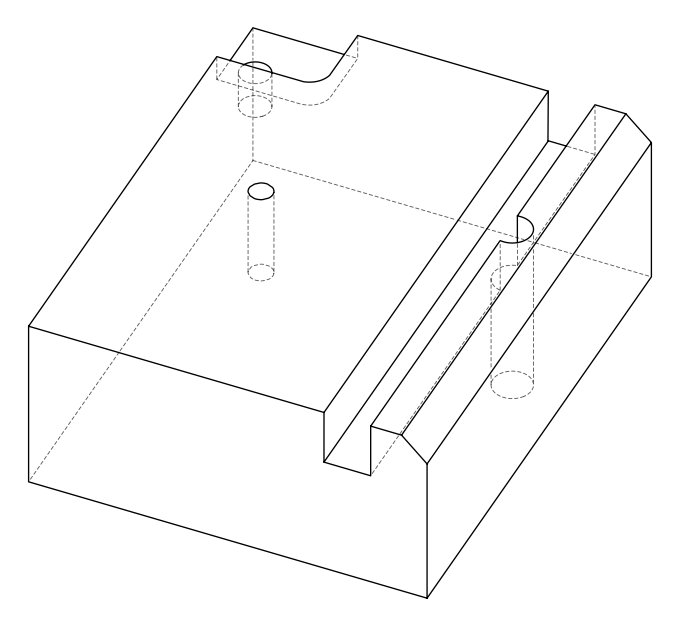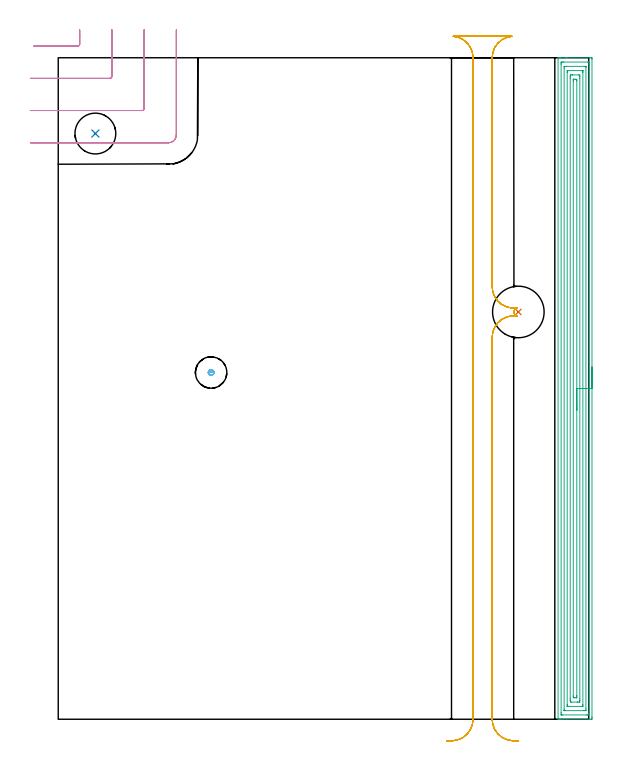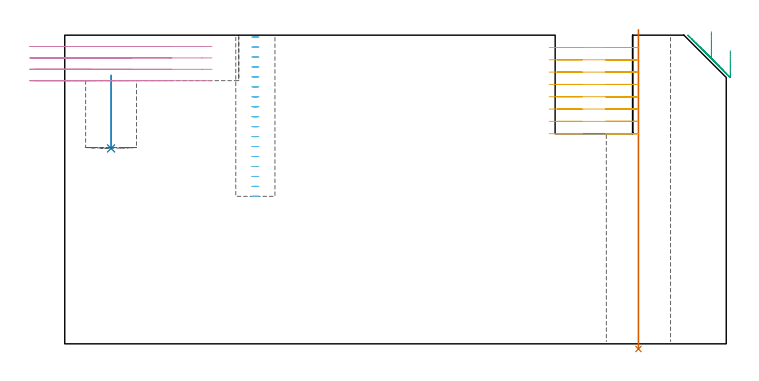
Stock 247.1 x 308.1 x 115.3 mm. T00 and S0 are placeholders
(PLAN: 6 operations, 4 tool changes, 31 min)
(1 INDEXABLE_INSERT_DRILL_THROUGH_HOLE_FROM_SOLID | STEP1HOLE | NXT0302_019 | 0.48 min | 52123 mm3)
(2 INDEXABLE_INSERT_DRILL_BLIND_HOLE_FROM_SOLID | STEP1POCKET | NXT0302_009 | 0.11 min | 11919 mm3)
(3 AREA_MILL | FG_CHAMFER_SURFACE | UGT0205_001 | 15.07 min | 38462 mm3)
(4 MILL_CORNER_NOTCH_RECTANGULAR | CORNER_NOTCH_RECTANGULAR | UGT0201_094 | Follow Part, ap 5, ae 75% | 2.73 min | 49307 mm3)
(5 MILL_RECTANGULAR_SLOT | SLOT_RECTANGULAR | UGT0201_094 | Follow Part, ap 5, ae 75% | 11.74 min | 321385 mm3)
(6 MILL_BLIND_HOLE_FROM_SOLID_MATERIAL | STEP1POCKET_1 | NXT0201_011 | Spiral | 0.85 min | 10052 mm3)
(TOOL NXT0302_019 | Index. Insert Drill 24mm [880-D2400L25-05] | D24 PA176 FL120 Z2)
(TOOL NXT0302_009 | Index. Insert Drill 19mm [880-D1900L25-05] | D19 PA176 FL95 Z2)
(TOOL UGT0205_001 | Chamfer Mill 20 x 3 x 45 deg. | D20 FL50 Z2)
(TOOL UGT0201_094 | End mill 20 mm | D20 FL38 Z4)
(TOOL NXT0201_011 | ENDMILL 12mm [2P460-1200-NA 1630] | D12 FL38 Z6)
(OP 1 INDEXABLE_INSERT_DRILL_THROUGH_HOLE_FROM_SOLID)
G17 G21 G94 G90
T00 M6
G54
G17 G0 G90 X214.3 Y189.7 S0 M3
G43 Z125.3 H1
G94 G81 G98 Z-1.919 F250. R117.3
G80
M5
M2
(OP 2 INDEXABLE_INSERT_DRILL_BLIND_HOLE_FROM_SOLID)
G17 G21 G94 G90
T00 M6
G54
G17 G0 G90 X17.3 Y272.8 S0 M3
G43 Z125.3 H1
G94 G81 G98 Z73. F250. R100.3
G80
M5
M2
(OP 3 AREA_MILL)
G17 G21 G94 G90
T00 M6
G54
G17 G0 G90 X248.6 Y164.05 S1061 M3
G43 Z125.3 H0
Z109.5
G94 G1 Y164.012 Z108.628 F250.
Y163.898 Z107.764
Y163.709 Z106.912
Y163.447 Z106.08
Y163.113 Z105.274
Y162.71 Z104.5
Y162.242 Z103.764
Y161.71 Z103.072
Y161.121 Z102.429
Y160.478 Z101.84
Y159.786 Z101.309
Y159.05 Z100.84
Y158.276 Z100.437
Y157.47 Z100.103
Y156.638 Z99.841
Y155.786 Z99.652
Y154.922 Z99.538
Y154.05 Z99.5
Y1.063
X248.599 Y0.601 Z99.501
X248.595 Y0.176 Z99.503
X248.592 Y0.01 Z99.506
X248.176 Y0. Z99.921
X236.742 Z111.353
X235.289 Z112.808
X234.104 Z113.991
X233.512 Z114.587
X233.224 Z114.875
X233.094 Y0.001 Z115.005
X232.806 Y0.01 Z115.293
X232.8 Y0.155 Z115.3
Y307.945
X232.806 Y308.09 Z115.293
X233.095 Y308.1 Z115.004
X233.493 Z114.607
X234.104 Z113.991
X236.168 Z111.929
X236.742 Z111.353
X237.335 Z110.761
X248.176 Z99.921
X248.466 Y308.097 Z99.632
X248.592 Y308.09 Z99.506
X248.599 Y307.962 Z99.499
X248.6 Y307.499 Z99.5
Y154.05
X247.186 Z100.914
Y3.278
X247.184 Y2.5 Z100.916
X247.182 Y2.385 Z100.918
X247.17 Y2.01 Z100.93
X246.794 Y2.003 Z101.306
X246.417 Y2.001 Z101.683
X245.917 Y2. Z102.183
X234.983 Y2.001 Z113.117
X234.48 Y2.004 Z113.62
X234.298 Y2.01 Z113.802
X234.221 Y2.036 Z113.879
X234.216 Y2.271 Z113.884
X234.215 Y2.385 Z113.885
X234.214 Y3.165 Z113.886
Y304.822
X234.216 Y305.6 Z113.884
X234.218 Y305.715 Z113.882
X234.23 Y306.09 Z113.87
X234.606 Y306.097 Z113.494
X234.983 Y306.099 Z113.117
X235.483 Y306.1 Z112.617
X246.417 Y306.099 Z101.683
X246.92 Y306.096 Z101.18
X247.102 Y306.09 Z100.998
X247.179 Y306.064 Z100.921
X247.184 Y305.829 Z100.916
X247.185 Y305.715 Z100.915
X247.186 Y304.935 Z100.914
Y154.05
X245.772 Z102.329
X245.771 Y4.825
X245.766 Y4.17 Z102.334
X245.765 Y4.053 Z102.335
X245.755 Y4.009 Z102.345
X245.701 Y4.004 Z102.399
X245.537 Y4.002 Z102.563
X244.825 Y4. Z103.275
X236.03 Z112.07
X235.863 Y4.002 Z112.237
X235.696 Y4.006 Z112.404
X235.649 Y4.01 Z112.451
X235.635 Y4.015 Z112.465
X235.633 Y4.028 Z112.467
X235.63 Y4.091 Z112.47
X235.629 Y4.17 Z112.471
X235.628 Y4.407 Z112.472
X235.629 Y303.275 Z112.471
X235.634 Y303.93 Z112.466
X235.635 Y304.047 Z112.465
X235.645 Y304.09 Z112.455
X235.7 Y304.096 Z112.4
X235.863 Y304.098 Z112.237
X236.575 Y304.1 Z111.525
X245.37 Z102.73
X245.537 Y304.099 Z102.563
X245.704 Y304.094 Z102.396
X245.751 Y304.09 Z102.349
X245.765 Y304.085 Z102.335
X245.767 Y304.072 Z102.333
X245.77 Y304.009 Z102.33
X245.771 Y303.93 Z102.329
Y303.693
X245.772 Y154.05
X244.357 Z103.743
Y6.846
X244.354 Y6.262 Z103.746
X244.35 Y6.064 Z103.75
X244.345 Y6.01 Z103.755
X244.299 Y6.007 Z103.801
X244.195 Y6.004 Z103.905
X243.778 Y6. Z104.322
X243.733 Z104.367
X237.576 Z110.524
X237.2 Y6.002 Z110.9
X237.107 Y6.005 Z110.993
X237.061 Y6.01 Z111.039
X237.049 Y6.014 Z111.051
X237.048 Y6.029 Z111.052
X237.045 Y6.122 Z111.055
X237.043 Y6.541 Z111.057
Y6.846
Y301.254
X237.046 Y301.838 Z111.054
X237.05 Y302.036 Z111.05
X237.055 Y302.09 Z111.045
X237.101 Y302.093 Z110.999
X237.205 Y302.096 Z110.895
X237.622 Y302.1 Z110.478
X237.667 Z110.433
X243.824 Z104.276
X244.199 Y302.098 Z103.901
X244.293 Y302.095 Z103.807
X244.339 Y302.09 Z103.761
X244.351 Y302.086 Z103.749
X244.352 Y302.071 Z103.748
X244.355 Y301.978 Z103.745
X244.357 Y301.559 Z103.743
Y301.254
Y154.05
X242.943 Z105.157
Y9.523
X242.941 Y8.63 Z105.159
X242.94 Y8.588 Z105.16
X242.899 Y8.01 Z105.201
X242.638 Y8.003 Z105.462
X242.019 Y8. Z106.081
X241.761 Z106.339
X239.121 Y8.001 Z108.979
X238.501 Y8.01 Z109.599
X238.46 Y8.63 Z109.64
X238.458 Y8.674 Z109.642
X238.457 Y9.523 Z109.643
Y298.577
X238.459 Y299.47 Z109.641
X238.46 Y299.512 Z109.64
X238.501 Y300.09 Z109.599
X238.762 Y300.097 Z109.338
X239.381 Y300.099 Z108.719
X239.639 Y300.1 Z108.461
X242.279 Y300.099 Z105.821
X242.899 Y300.09 Z105.201
X242.94 Y299.47 Z105.16
X242.942 Y299.426 Z105.158
X242.943 Y298.577 Z105.157
Y154.05
X241.529 Z106.571
Y10.912
X241.527 Y10.415 Z106.573
X241.523 Y10.026 Z106.577
X241.518 Y10.01 Z106.582
X241.497 Y10.005 Z106.603
X241.446 Y10.001 Z106.654
X240.668 Y10.002 Z107.432
X240.26 Y10.01 Z107.84
X239.878 Y10.03 Z108.222
X239.874 Y10.415 Z108.226
X239.872 Y10.809 Z108.228
X239.871 Y297.188 Z108.229
X239.873 Y297.685 Z108.227
X239.877 Y298.074 Z108.223
X239.882 Y298.09 Z108.218
X239.903 Y298.095 Z108.197
X239.954 Y298.099 Z108.146
X240.732 Y298.098 Z107.368
X241.14 Y298.09 Z106.96
X241.522 Y298.07 Z106.578
X241.526 Y297.685 Z106.574
X241.528 Y297.291 Z106.572
X241.529 Y154.05 Z106.571
Y153.178 Z106.609
Y152.314 Z106.723
Y151.462 Z106.912
Y150.63 Z107.174
Y149.824 Z107.508
Y149.05 Z107.911
Y148.314 Z108.38
Y147.622 Z108.911
Y146.979 Z109.5
Y146.39 Z110.143
Y145.858 Z110.835
Y145.39 Z111.571
Y144.987 Z112.345
Y144.653 Z113.151
Y144.391 Z113.983
Y144.202 Z114.835
Y144.088 Z115.7
Y144.05 Z116.571
G0 Z125.3
M5
M2
(OP 4 MILL_CORNER_NOTCH_RECTANGULAR)
G17 G21 G94 G90
T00 M6
G54
G17 G0 G90 X-11.417 Y313.5 S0 M3
G43 Z125.3 H0
Z111.05
G94 G1 X-8.417 F250.
X9.005 F500.
G3 X10. Y314.495 R1.
G1 Y318.1
Y321.1 F250.
G0 Z125.3
X-13. Y298.5
Z111.05
G1 X-10.
X24.004 F500.
G3 X25. Y299.496 R1.
G1 Y318.1
Y321.1 F250.
G0 Z125.3
X-13. Y283.5
Z111.05
G1 X-10.
X39.004 F500.
G3 X40. Y284.496 R1.
G1 Y318.1
Y321.1 F250.
G0 Z125.3
X-13. Y268.5
Z111.05
G1 X-10.
X51.3 F500.
G3 X55. Y272.2 R3.7
G1 Y318.1
Y321.1 F250.
G0 Z125.3
X-11.417 Y313.5
Z106.8
G1 X-8.417
X9.005 F500.
G3 X10. Y314.495 R1.
G1 Y318.1
Y321.1 F250.
G0 Z125.3
X-13. Y298.5
Z106.8
G1 X-10.
X24.004 F500.
G3 X25. Y299.496 R1.
G1 Y318.1
Y321.1 F250.
G0 Z125.3
X-13. Y283.5
Z106.8
G1 X-10.
X39.004 F500.
G3 X40. Y284.496 R1.
G1 Y318.1
Y321.1 F250.
G0 Z125.3
X-13. Y268.5
Z106.8
G1 X-10.
X51.3 F500.
G3 X55. Y272.2 R3.7
G1 Y318.1
Y321.1 F250.
G0 Z125.3
X-11.417 Y313.5
Z102.55
G1 X-8.417
X9.005 F500.
G3 X10. Y314.495 R1.
G1 Y318.1
Y321.1 F250.
G0 Z125.3
X-13. Y298.5
Z102.55
G1 X-10.
X24.004 F500.
G3 X25. Y299.496 R1.
G1 Y318.1
Y321.1 F250.
G0 Z125.3
X-13. Y283.5
Z102.55
G1 X-10.
X39.004 F500.
G3 X40. Y284.496 R1.
G1 Y318.1
Y321.1 F250.
G0 Z125.3
X-13. Y268.5
Z102.55
G1 X-10.
X51.3 F500.
G3 X55. Y272.2 R3.7
G1 Y318.1
Y321.1 F250.
G0 Z125.3
X-11.417 Y313.5
Z98.3
G1 X-8.417
X9.005 F500.
G3 X10. Y314.495 R1.
G1 Y318.1
Y321.1 F250.
G0 Z125.3
X-13. Y298.5
Z98.3
G1 X-10.
X24.004 F500.
G3 X25. Y299.496 R1.
G1 Y318.1
Y321.1 F250.
G0 Z125.3
X-13. Y283.5
Z98.3
G1 X-10.
X39.004 F500.
G3 X40. Y284.496 R1.
G1 Y318.1
Y321.1 F250.
G0 Z125.3
X-13. Y268.5
Z98.3
G1 X-10.
X51.3 F500.
G3 X55. Y272.2 R3.7
G1 Y318.1
Y321.1 F250.
G0 Z125.3
M5
M2
(OP 5 MILL_RECTANGULAR_SLOT)
G17 G21 G94 G90
T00 M6
G54
G17 G0 G90 X214.317 Y-10.202 S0 M3
G43 Z125.3 H0
Z110.7
G94 G1 X211.326 Y-9.97 F250.
G2 X202.1 Y0. R10. F500.
G1 Y177.903
G2 X213.753 Y187.766 R10.
G1 X213.756 Y187.775
G2 X213.756 Y191.625 R2.
G1 X213.753 Y191.634
G2 X202.1 Y201.497 R10.
G1 Y308.1
G2 X211.326 Y318.07 R10.
G1 Y318.1
X183.974
Y318.07
G2 X193.2 Y308.1 R10.
G1 Y0.
G2 X183.974 Y-9.97 R10.
G1 X180.983 Y-10.202 F250.
G0 X214.317 Z106.1
G1 X211.326 Y-9.97
G2 X202.1 Y0. R10. F500.
G1 Y177.903
G2 X213.753 Y187.766 R10.
G1 X213.756 Y187.775
G2 X213.756 Y191.625 R2.
G1 X213.753 Y191.634
G2 X202.1 Y201.497 R10.
G1 Y308.1
G2 X211.326 Y318.07 R10.
G1 Y318.1
X183.974
Y318.07
G2 X193.2 Y308.1 R10.
G1 Y0.
G2 X183.974 Y-9.97 R10.
G1 X180.983 Y-10.202 F250.
G0 X214.317 Z101.5
G1 X211.326 Y-9.97
G2 X202.1 Y0. R10. F500.
G1 Y177.903
G2 X213.753 Y187.766 R10.
G1 X213.756 Y187.775
G2 X213.756 Y191.625 R2.
G1 X213.753 Y191.634
G2 X202.1 Y201.497 R10.
G1 Y308.1
G2 X211.326 Y318.07 R10.
G1 Y318.1
X183.974
Y318.07
G2 X193.2 Y308.1 R10.
G1 Y0.
G2 X183.974 Y-9.97 R10.
G1 X180.983 Y-10.202 F250.
G0 X214.317 Z96.9
G1 X211.326 Y-9.97
G2 X202.1 Y0. R10. F500.
G1 Y177.903
G2 X213.753 Y187.766 R10.
G1 X213.756 Y187.775
G2 X213.756 Y191.625 R2.
G1 X213.753 Y191.634
G2 X202.1 Y201.497 R10.
G1 Y308.1
G2 X211.326 Y318.07 R10.
G1 Y318.1
X183.974
Y318.07
G2 X193.2 Y308.1 R10.
G1 Y0.
G2 X183.974 Y-9.97 R10.
G1 X180.983 Y-10.202 F250.
G0 X214.317 Z92.3
G1 X211.326 Y-9.97
G2 X202.1 Y0. R10. F500.
G1 Y177.903
G2 X213.753 Y187.766 R10.
G1 X213.756 Y187.775
G2 X213.756 Y191.625 R2.
G1 X213.753 Y191.634
G2 X202.1 Y201.497 R10.
G1 Y308.1
G2 X211.326 Y318.07 R10.
G1 Y318.1
X183.974
Y318.07
G2 X193.2 Y308.1 R10.
G1 Y0.
G2 X183.974 Y-9.97 R10.
G1 X180.983 Y-10.202 F250.
G0 X214.317 Z87.7
G1 X211.326 Y-9.97
G2 X202.1 Y0. R10. F500.
G1 Y177.903
G2 X213.753 Y187.766 R10.
G1 X213.756 Y187.775
G2 X213.756 Y191.625 R2.
G1 X213.753 Y191.634
G2 X202.1 Y201.497 R10.
G1 Y308.1
G2 X211.326 Y318.07 R10.
G1 Y318.1
X183.974
Y318.07
G2 X193.2 Y308.1 R10.
G1 Y0.
G2 X183.974 Y-9.97 R10.
G1 X180.983 Y-10.202 F250.
G0 X214.317 Z83.1
G1 X211.326 Y-9.97
G2 X202.1 Y0. R10. F500.
G1 Y177.903
G2 X213.753 Y187.766 R10.
G1 X213.756 Y187.775
G2 X213.756 Y191.625 R2.
G1 X213.753 Y191.634
G2 X202.1 Y201.497 R10.
G1 Y308.1
G2 X211.326 Y318.07 R10.
G1 Y318.1
X183.974
Y318.07
G2 X193.2 Y308.1 R10.
G1 Y0.
G2 X183.974 Y-9.97 R10.
G1 X180.983 Y-10.202 F250.
G0 X214.317 Z78.5
G1 X211.326 Y-9.97
G2 X202.1 Y0. R10. F500.
G1 Y177.903
G2 X213.753 Y187.766 R10.
G1 X213.756 Y187.775
G2 X213.756 Y191.625 R2.
G1 X213.753 Y191.634
G2 X202.1 Y201.497 R10.
G1 Y308.1
G2 X211.326 Y318.07 R10.
G1 Y318.1
X183.974
Y318.07
G2 X193.2 Y308.1 R10.
G1 Y0.
G2 X183.974 Y-9.97 R10.
G1 X180.983 Y-10.202 F250.
G0 Z125.3
M5
M2
(OP 6 MILL_BLIND_HOLE_FROM_SOLID_MATERIAL)
G17 G21 G94 G90
T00 M6
G54
G17 G0 G90 X71.2 Y161.5 S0 M3
G43 Z125.3 H1
Z114.582
G94 G3 X71.85 Y162.15 R0.65 F250.
X71.2 Y162.8 R0.65
X69.9 Y161.5 R1.3
X71.2 Y162.8 R-1.3
X70.55 Y162.15 R0.65
X71.2 Y161.5 R0.65
G0 Z110.865
G3 X71.85 Y162.15 R0.65
X71.2 Y162.8 R0.65
X69.9 Y161.5 R1.3
X71.2 Y162.8 R-1.3
X70.55 Y162.15 R0.65
X71.2 Y161.5 R0.65
G0 Z107.147
G3 X71.85 Y162.15 R0.65
X71.2 Y162.8 R0.65
X69.9 Y161.5 R1.3
X71.2 Y162.8 R-1.3
X70.55 Y162.15 R0.65
X71.2 Y161.5 R0.65
G0 Z103.429
G3 X71.85 Y162.15 R0.65
X71.2 Y162.8 R0.65
X69.9 Y161.5 R1.3
X71.2 Y162.8 R-1.3
X70.55 Y162.15 R0.65
X71.2 Y161.5 R0.65
G0 Z99.712
G3 X71.85 Y162.15 R0.65
X71.2 Y162.8 R0.65
X69.9 Y161.5 R1.3
X71.2 Y162.8 R-1.3
X70.55 Y162.15 R0.65
X71.2 Y161.5 R0.65
G0 Z95.994
G3 X71.85 Y162.15 R0.65
X71.2 Y162.8 R0.65
X69.9 Y161.5 R1.3
X71.2 Y162.8 R-1.3
X70.55 Y162.15 R0.65
X71.2 Y161.5 R0.65
G0 Z92.276
G3 X71.85 Y162.15 R0.65
X71.2 Y162.8 R0.65
X69.9 Y161.5 R1.3
X71.2 Y162.8 R-1.3
X70.55 Y162.15 R0.65
X71.2 Y161.5 R0.65
G0 Z88.559
G3 X71.85 Y162.15 R0.65
X71.2 Y162.8 R0.65
X69.9 Y161.5 R1.3
X71.2 Y162.8 R-1.3
X70.55 Y162.15 R0.65
X71.2 Y161.5 R0.65
G0 Z84.841
G3 X71.85 Y162.15 R0.65
X71.2 Y162.8 R0.65
X69.9 Y161.5 R1.3
X71.2 Y162.8 R-1.3
X70.55 Y162.15 R0.65
X71.2 Y161.5 R0.65
G0 Z81.124
G3 X71.85 Y162.15 R0.65
X71.2 Y162.8 R0.65
X69.9 Y161.5 R1.3
X71.2 Y162.8 R-1.3
X70.55 Y162.15 R0.65
X71.2 Y161.5 R0.65
G0 Z77.406
G3 X71.85 Y162.15 R0.65
X71.2 Y162.8 R0.65
X69.9 Y161.5 R1.3
X71.2 Y162.8 R-1.3
X70.55 Y162.15 R0.65
X71.2 Y161.5 R0.65
G0 Z73.688
G3 X71.85 Y162.15 R0.65
X71.2 Y162.8 R0.65
X69.9 Y161.5 R1.3
X71.2 Y162.8 R-1.3
X70.55 Y162.15 R0.65
X71.2 Y161.5 R0.65
G0 Z69.971
G3 X71.85 Y162.15 R0.65
X71.2 Y162.8 R0.65
X69.9 Y161.5 R1.3
X71.2 Y162.8 R-1.3
X70.55 Y162.15 R0.65
X71.2 Y161.5 R0.65
G0 Z66.253
G3 X71.85 Y162.15 R0.65
X71.2 Y162.8 R0.65
X69.9 Y161.5 R1.3
X71.2 Y162.8 R-1.3
X70.55 Y162.15 R0.65
X71.2 Y161.5 R0.65
G0 Z62.535
G3 X71.85 Y162.15 R0.65
X71.2 Y162.8 R0.65
X69.9 Y161.5 R1.3
X71.2 Y162.8 R-1.3
X70.55 Y162.15 R0.65
X71.2 Y161.5 R0.65
G0 Z58.818
G3 X71.85 Y162.15 R0.65
X71.2 Y162.8 R0.65
X69.9 Y161.5 R1.3
X71.2 Y162.8 R-1.3
X70.55 Y162.15 R0.65
X71.2 Y161.5 R0.65
G0 Z55.1
G3 X71.85 Y162.15 R0.65
X71.2 Y162.8 R0.65
X69.9 Y161.5 R1.3
X71.2 Y162.8 R-1.3
X70.55 Y162.15 R0.65
X71.2 Y161.5 R0.65
G0 Z125.3
M5
M2
